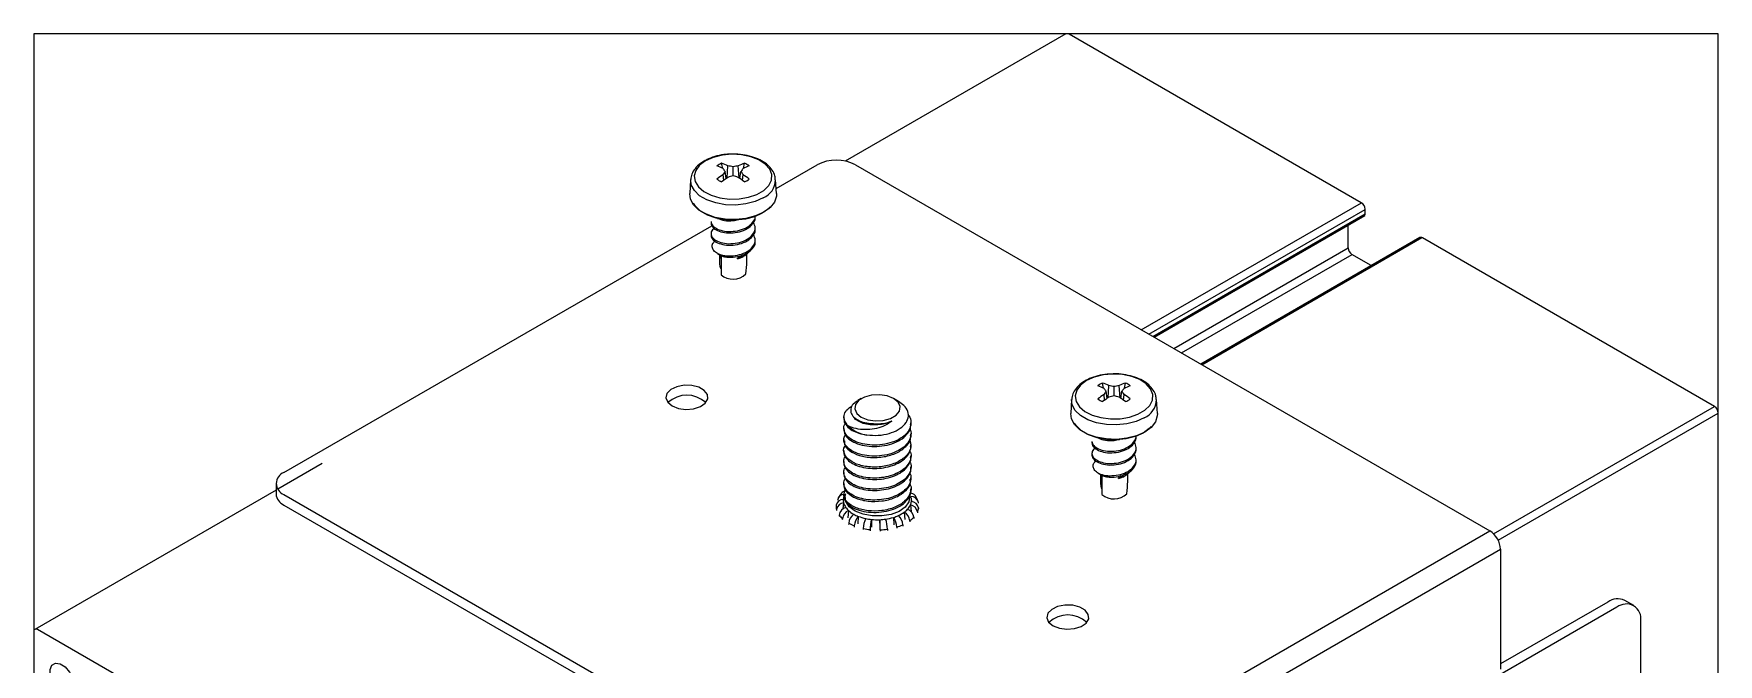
# Model space of a CAD drawing. Extents: x 0 to 6.25, y -6.86 to 0.
# Drawn here: x 0 to 6.25, y -2.34 to 0 of the extents above; entities that cross this region are included whole.
import ezdxf

# ---------------------------------------------------------------- set-up
doc = ezdxf.new("R2010")
doc.units = 0
doc.header["$LTSCALE"] = 0.5
doc.header["$MEASUREMENT"] = 0
for name, color, linetype in [('Hardware', 242, 'CONTINUOUS'), ('Housing', 150, 'CONTINUOUS'), ('Mounting', 4, 'CONTINUOUS')]:
    doc.layers.add(name, color=color, linetype=linetype)
doc.layers.add('Text-Unprinted', color=131, linetype='CONTINUOUS', plot=False)

msp = doc.modelspace()

# ---------------------------------------------------------------- linework, layer by layer
at = {"layer": 'Hardware', "transparency": 16777216}
for p, q in [((2.4932, -0.4708), (2.4889, -0.473)), ((2.5577, -0.5005), (2.5538, -0.4812)), ((2.5741, -0.5357), (2.5772, -0.4908)), ((2.5963, -0.5283), (2.5963, -0.4944)), ((2.6185, -0.5357), (2.6154, -0.4908)), ((2.6349, -0.5005), (2.6388, -0.4812)), ((2.4387, -0.5423), (2.4354, -0.5941)), ((2.5614, -0.5447), (2.5592, -0.5232)), ((2.5707, -0.5381), (2.567, -0.5114)), ((2.6219, -0.5381), (2.6256, -0.5114)), ((2.6312, -0.5447), (2.6334, -0.5232)), ((2.7572, -0.5941), (2.7538, -0.5423)), ((2.5143, -0.6981), (2.5143, -0.7037)), ((2.5143, -0.7435), (2.5143, -0.7491)), ((2.6783, -0.7264), (2.6783, -0.7208)), ((2.6783, -0.7718), (2.6783, -0.7661)), ((2.5384, -0.8165), (2.5504, -0.8234)), ((2.5456, -0.8207), (2.5456, -0.8465)), ((2.5491, -0.8711), (2.5515, -0.8729)), ((2.5515, -0.8268), (2.5515, -0.8953)), ((2.6243, -0.8325), (2.613, -0.8362)), ((2.613, -0.8362), (2.613, -0.8334)), ((2.6321, -0.8293), (2.6355, -0.8273)), ((2.6469, -0.8465), (2.6469, -0.8179)), ((3.9074, -1.2872), (3.9032, -1.2894)), ((3.9719, -1.3169), (3.968, -1.2976)), ((3.9883, -1.3521), (3.9914, -1.3072)), ((4.0105, -1.3447), (4.0105, -1.3109)), ((4.0327, -1.3521), (4.0296, -1.3072)), ((4.0491, -1.3169), (4.053, -1.2976)), ((3.853, -1.3587), (3.8496, -1.4105)), ((3.9756, -1.3611), (3.9734, -1.3397)), ((3.9849, -1.3545), (3.9812, -1.3278)), ((4.0361, -1.3545), (4.0398, -1.3278)), ((4.0454, -1.3611), (4.0476, -1.3397)), ((4.1714, -1.4105), (4.1681, -1.3587)), ((3.9285, -1.5145), (3.9285, -1.5201)), ((3.9285, -1.5599), (3.9285, -1.5655)), ((4.0925, -1.5428), (4.0925, -1.5372)), ((4.0925, -1.5882), (4.0925, -1.5825)), ((3.9526, -1.6329), (3.9646, -1.6398)), ((3.9599, -1.6371), (3.9599, -1.6629)), ((3.9633, -1.6875), (3.9657, -1.6893)), ((3.9657, -1.6432), (3.9657, -1.7117)), ((4.0385, -1.6489), (4.0272, -1.6526)), ((4.0272, -1.6526), (4.0272, -1.6498)), ((4.0463, -1.6457), (4.0497, -1.6437)), ((4.0612, -1.6629), (4.0612, -1.6344))]:
    msp.add_line(p, q, dxfattribs=at)
at = {"layer": 'Hardware', "transparency": 16777216, "flags": 128}
for points in [[(2.4942, -0.4722), (2.472, -0.4887), (2.4576, -0.5079), (2.4519, -0.5285), (2.4553, -0.5493), (2.4676, -0.569), (2.4879, -0.5863), (2.5151, -0.6001), (2.5474, -0.6096), (2.5827, -0.6141), (2.6189, -0.6135), (2.6537, -0.6076), (2.6848, -0.597), (2.7104, -0.5822), (2.7289, -0.5642), (2.739, -0.5442), (2.7401, -0.5233), (2.7322, -0.5029), (2.7158, -0.4842), (2.6918, -0.4686), (2.6619, -0.4568), (2.6278, -0.4497), (2.5918, -0.4478), (2.556, -0.451), (2.5228, -0.4593), (2.4942, -0.4722)], [(2.7078, -0.61), (2.6779, -0.6235), (2.6432, -0.6325), (2.6058, -0.6365), (2.5679, -0.6352), (2.5316, -0.6286), (2.4991, -0.6173), (2.4722, -0.6018), (2.4525, -0.583), (2.4412, -0.562), (2.4388, -0.542)], [(2.7572, -0.5941), (2.757, -0.6032), (2.75, -0.6252), (2.7341, -0.6457), (2.7101, -0.6633), (2.6796, -0.6771), (2.6442, -0.6863), (2.606, -0.6903), (2.5673, -0.689), (2.5302, -0.6823), (2.497, -0.6707), (2.4696, -0.6549), (2.4495, -0.6357), (2.4379, -0.6143), (2.4354, -0.5941)], [(2.7342, -0.6428), (2.7272, -0.6501), (2.7045, -0.6669), (2.6754, -0.68), (2.6418, -0.6888), (2.6055, -0.6926), (2.5687, -0.6913), (2.5335, -0.685), (2.5019, -0.674), (2.4759, -0.6589), (2.4568, -0.6407), (2.4496, -0.6296)], [(2.613, -0.8362), (2.6305, -0.8301), (2.6321, -0.8293)], [(3.9084, -1.2886), (3.8862, -1.3051), (3.8718, -1.3243), (3.8661, -1.3449), (3.8695, -1.3657), (3.8818, -1.3854), (3.9022, -1.4027), (3.9293, -1.4165), (3.9616, -1.426), (3.9969, -1.4305), (4.0331, -1.4299), (4.0679, -1.4241), (4.099, -1.4134), (4.1246, -1.3986), (4.1431, -1.3806), (4.1532, -1.3606), (4.1543, -1.3397), (4.1464, -1.3193), (4.13, -1.3007), (4.106, -1.285), (4.0761, -1.2732), (4.042, -1.2661), (4.006, -1.2642), (3.9702, -1.2674), (3.937, -1.2757), (3.9084, -1.2886)], [(4.122, -1.4264), (4.0921, -1.4399), (4.0574, -1.4489), (4.02, -1.4529), (3.9821, -1.4516), (3.9458, -1.445), (3.9133, -1.4337), (3.8864, -1.4182), (3.8667, -1.3994), (3.8554, -1.3784), (3.853, -1.3584)], [(4.1714, -1.4105), (4.1712, -1.4196), (4.1642, -1.4416), (4.1483, -1.4621), (4.1243, -1.4797), (4.0938, -1.4935), (4.0584, -1.5027), (4.0202, -1.5068), (3.9815, -1.5054), (3.9444, -1.4987), (3.9112, -1.4871), (3.8838, -1.4713), (3.8637, -1.4521), (3.8522, -1.4307), (3.8496, -1.4105)], [(4.1484, -1.4592), (4.1414, -1.4666), (4.1187, -1.4833), (4.0897, -1.4964), (4.056, -1.5052), (4.0197, -1.509), (3.9829, -1.5077), (3.9477, -1.5014), (3.9162, -1.4904), (3.8901, -1.4753), (3.871, -1.4571), (3.8639, -1.446)], [(4.0272, -1.6526), (4.0448, -1.6465), (4.0463, -1.6457)]]:
    msp.add_lwpolyline(points, dxfattribs=at)
at = {"layer": 'Hardware', "transparency": 16777216}
for centre, radius, start, end in [((2.5792, -0.5453), 0.069, 111.6359, 128.35873), ((2.4048, -0.8221), 0.3561, 64.31417, 68.31015), ((2.45, -0.7671), 0.3042, 65.28328, 70.04481), ((2.5043, -0.9237), 0.439, 77.90681, 80.44533), ((2.6883, -0.9237), 0.439, 99.55467, 102.09319), ((2.7426, -0.7671), 0.3042, 109.95519, 114.71672), ((2.7877, -0.8221), 0.3561, 111.68985, 115.68583), ((2.6134, -0.5453), 0.069, 51.64127, 68.3641), ((2.8062, -0.8771), 0.4315, 124.92558, 128.69702), ((2.5792, -0.4862), 0.069, 231.64127, 248.3641), ((2.8843, -0.9897), 0.5498, 123.95769, 126.94863), ((2.2399, -0.7537), 0.407, 36.53686, 38.34164), ((2.8753, -0.7222), 0.3735, 145.63068, 147.80959), ((2.7342, -1.0579), 0.5473, 104.59914, 106.67601), ((2.4584, -1.0579), 0.5473, 73.32399, 75.40086), ((2.3083, -0.9897), 0.5498, 53.05137, 56.04231), ((2.9527, -0.7537), 0.407, 141.65836, 143.46314), ((2.3173, -0.7222), 0.3735, 32.19041, 34.36932), ((2.3864, -0.8771), 0.4315, 51.30298, 55.07442), ((2.6134, -0.4862), 0.069, 291.6359, 308.35873), ((2.6785, -0.5405), 0.0754, 292.86212, 358.39537), ((2.594, -0.7112), 0.1191, 242.5703, 271.05249), ((2.6105, -0.7281), 0.1053, 271.36569, 277.51368), ((2.5958, -0.8436), 0.0681, 229.36824, 314.3594), ((3.9935, -1.3617), 0.069, 111.6359, 128.35873), ((3.8191, -1.6385), 0.3561, 64.31417, 68.31015), ((3.8642, -1.5835), 0.3042, 65.28328, 70.04481), ((3.9185, -1.7401), 0.439, 77.90681, 80.44533), ((4.1025, -1.7401), 0.439, 99.55467, 102.09319), ((4.1568, -1.5835), 0.3042, 109.95519, 114.71672), ((4.202, -1.6385), 0.3561, 111.68985, 115.68583), ((4.0276, -1.3617), 0.069, 51.64127, 68.3641), ((4.2205, -1.6935), 0.4315, 124.92558, 128.69702), ((3.9935, -1.3026), 0.069, 231.64127, 248.3641), ((4.2985, -1.8061), 0.5498, 123.95769, 126.94863), ((3.6541, -1.5701), 0.407, 36.53686, 38.34164), ((4.2895, -1.5386), 0.3735, 145.63068, 147.80959), ((4.1484, -1.8743), 0.5473, 104.59914, 106.67601), ((3.8726, -1.8743), 0.5473, 73.32399, 75.40086), ((3.7225, -1.8061), 0.5498, 53.05137, 56.04231), ((4.3669, -1.5701), 0.407, 141.65836, 143.46314), ((3.7315, -1.5386), 0.3735, 32.19041, 34.36932), ((3.8006, -1.6935), 0.4315, 51.30298, 55.07442), ((4.0276, -1.3026), 0.069, 291.6359, 308.35873), ((4.0927, -1.3569), 0.0754, 292.86212, 358.39537), ((4.0083, -1.5277), 0.1191, 242.5703, 271.05249), ((4.0247, -1.5445), 0.1053, 271.36569, 277.51368), ((4.0101, -1.66), 0.0681, 229.36824, 314.3594)]:
    msp.add_arc(centre, radius, start, end, dxfattribs=at)
for centre, major_axis, ratio, start_param, end_param in [((2.5963, -0.9049), (-0.0422, 0.08), 0.350631, 0.102597, 0.959454), ((2.5963, -0.9049), (0.0259, 0.1288), 0.337709, 4.877825, 5.249943), ((4.0105, -1.7213), (-0.0422, 0.08), 0.350631, 0.102597, 0.959454), ((4.0105, -1.7213), (0.0259, 0.1288), 0.337709, 4.877825, 5.249943)]:
    msp.add_ellipse(centre, major_axis=major_axis, ratio=ratio, start_param=start_param, end_param=end_param, dxfattribs=at)
for points, knots in [([(2.4889, -0.473), (2.4844, -0.4758), (2.4712, -0.484), (2.4549, -0.5), (2.4422, -0.5206), (2.44, -0.535), (2.439, -0.5419)], [0, 0, 0, 0, 0.164805, 0.476929, 0.750163, 1, 1, 1, 1]), ([(2.589, -0.4477), (2.5828, -0.4478), (2.5647, -0.448), (2.5358, -0.4537), (2.5101, -0.4619), (2.4971, -0.4688), (2.4932, -0.4708)], [0, 0, 0, 0, 0.177961, 0.5158, 0.855643, 1, 1, 1, 1]), ([(2.7529, -0.5427), (2.7527, -0.5378), (2.7521, -0.5253), (2.7423, -0.5065), (2.7258, -0.4875), (2.7027, -0.4713), (2.6739, -0.4585), (2.641, -0.4503), (2.6119, -0.4465), (2.5946, -0.4474), (2.589, -0.4477)], [0, 0, 0, 0, 0.085141, 0.216663, 0.35135, 0.492728, 0.638537, 0.785054, 0.931135, 1, 1, 1, 1]), ([(2.5383, -0.7258), (2.5467, -0.7288), (2.5637, -0.7347), (2.5964, -0.735), (2.6284, -0.7288), (2.6561, -0.7154), (2.673, -0.6967), (2.6803, -0.6824), (2.6782, -0.6755), (2.6782, -0.6754)], [0, 0, 0, 0, 0.16544, 0.335307, 0.498332, 0.666697, 0.835062, 0.998088, 1, 1, 1, 1]), ([(2.5383, -0.7315), (2.5467, -0.7344), (2.5637, -0.7404), (2.5964, -0.7407), (2.6284, -0.7345), (2.6561, -0.721), (2.673, -0.7023), (2.6803, -0.6881), (2.6782, -0.6811), (2.6782, -0.681)], [0, 0, 0, 0, 0.16544, 0.335307, 0.498332, 0.666697, 0.835062, 0.998088, 1, 1, 1, 1]), ([(2.5383, -0.6861), (2.5467, -0.689), (2.5637, -0.6949), (2.5927, -0.6958), (2.6098, -0.6918), (2.6162, -0.6902)], [0, 0, 0, 0, 0.376756, 0.763592, 1, 1, 1, 1]), ([(2.527, -0.7235), (2.5247, -0.725), (2.5161, -0.7305), (2.5127, -0.7437), (2.518, -0.7592), (2.5316, -0.7672), (2.5383, -0.7712)], [0, 0, 0, 0, 0.111298, 0.40203, 0.704962, 1, 1, 1, 1]), ([(2.5144, -0.6981), (2.5155, -0.7034), (2.5177, -0.714), (2.5315, -0.7219), (2.5383, -0.7258)], [0, 0, 0, 0, 0.50377, 1, 1, 1, 1]), ([(2.5144, -0.7037), (2.5155, -0.709), (2.5177, -0.7196), (2.5315, -0.7275), (2.5383, -0.7315)], [0, 0, 0, 0, 0.50377, 1, 1, 1, 1]), ([(2.5144, -0.7491), (2.5155, -0.7544), (2.5177, -0.765), (2.5315, -0.7729), (2.5383, -0.7768)], [0, 0, 0, 0, 0.50377, 1, 1, 1, 1]), ([(2.5383, -0.7712), (2.5467, -0.7741), (2.5637, -0.7801), (2.5963, -0.7804), (2.6285, -0.7742), (2.6559, -0.7607), (2.6738, -0.742), (2.6809, -0.7212), (2.6752, -0.7076), (2.6724, -0.701)], [0, 0, 0, 0, 0.143024, 0.289875, 0.430811, 0.576363, 0.721916, 0.862852, 1, 1, 1, 1]), ([(2.5383, -0.7768), (2.5467, -0.7798), (2.5637, -0.7858), (2.5964, -0.786), (2.6284, -0.7798), (2.6561, -0.7664), (2.673, -0.7477), (2.6803, -0.7334), (2.6782, -0.7265), (2.6782, -0.7264)], [0, 0, 0, 0, 0.16544, 0.335307, 0.498332, 0.666697, 0.835062, 0.998088, 1, 1, 1, 1]), ([(2.5392, -0.817), (2.5475, -0.8198), (2.5644, -0.8255), (2.5966, -0.8257), (2.6285, -0.8196), (2.6559, -0.8061), (2.6738, -0.7874), (2.6809, -0.7665), (2.6752, -0.753), (2.6724, -0.7464)], [0, 0, 0, 0, 0.141267, 0.28602, 0.427722, 0.574064, 0.720407, 0.862108, 1, 1, 1, 1]), ([(2.5392, -0.817), (2.5338, -0.8133), (2.5231, -0.8059), (2.5175, -0.7922), (2.5191, -0.7796), (2.5264, -0.7731), (2.5293, -0.7705)], [0, 0, 0, 0, 0.2742421, 0.5482544, 0.8213295, 1, 1, 1, 1]), ([(2.5962, -0.8303), (2.5964, -0.8303), (2.607, -0.8294), (2.6285, -0.8252), (2.6561, -0.8117), (2.673, -0.7931), (2.6803, -0.7788), (2.6782, -0.7719), (2.6782, -0.7718)], [0, 0, 0, 0, 0.0033917, 0.2478243, 0.5002622, 0.7527002, 0.9971327, 1, 1, 1, 1]), ([(2.6524, -0.8118), (2.6521, -0.8124), (2.6499, -0.8173), (2.6405, -0.8251), (2.6296, -0.8301), (2.6243, -0.8325)], [0, 0, 0, 0, 0.074341, 0.54717, 1, 1, 1, 1]), ([(2.5506, -0.823), (2.5535, -0.8245), (2.5602, -0.8282), (2.5766, -0.8308), (2.5902, -0.8305), (2.5962, -0.8303)], [0, 0, 0, 0, 0.2888276, 0.6803376, 1, 1, 1, 1]), ([(2.613, -0.8334), (2.6182, -0.8313), (2.6261, -0.8282), (2.6313, -0.823), (2.633, -0.8213)], [0, 0, 0, 0, 0.666313, 1, 1, 1, 1]), ([(3.9032, -1.2894), (3.8986, -1.2922), (3.8854, -1.3004), (3.8691, -1.3164), (3.8564, -1.337), (3.8542, -1.3514), (3.8532, -1.3583)], [0, 0, 0, 0, 0.164805, 0.476929, 0.750163, 1, 1, 1, 1]), ([(4.0032, -1.2641), (3.997, -1.2642), (3.9789, -1.2644), (3.95, -1.2701), (3.9243, -1.2783), (3.9113, -1.2852), (3.9074, -1.2872)], [0, 0, 0, 0, 0.177961, 0.5158, 0.855643, 1, 1, 1, 1]), ([(4.1671, -1.3591), (4.1669, -1.3542), (4.1663, -1.3417), (4.1566, -1.3229), (4.14, -1.3039), (4.1169, -1.2877), (4.0881, -1.2749), (4.0552, -1.2667), (4.0261, -1.2629), (4.0088, -1.2638), (4.0032, -1.2641)], [0, 0, 0, 0, 0.085141, 0.216663, 0.35135, 0.492728, 0.638537, 0.785054, 0.931135, 1, 1, 1, 1]), ([(3.9525, -1.5422), (3.9609, -1.5452), (3.9779, -1.5512), (4.0106, -1.5514), (4.0426, -1.5453), (4.0703, -1.5318), (4.0872, -1.5131), (4.0945, -1.4988), (4.0925, -1.4919), (4.0924, -1.4918)], [0, 0, 0, 0, 0.16544, 0.335307, 0.498332, 0.666697, 0.835062, 0.998088, 1, 1, 1, 1]), ([(3.9525, -1.5479), (3.9609, -1.5508), (3.9779, -1.5568), (4.0106, -1.5571), (4.0426, -1.5509), (4.0703, -1.5374), (4.0872, -1.5187), (4.0945, -1.5045), (4.0925, -1.4975), (4.0924, -1.4975)], [0, 0, 0, 0, 0.16544, 0.335307, 0.498332, 0.666697, 0.835062, 0.998088, 1, 1, 1, 1]), ([(3.9413, -1.5399), (3.9389, -1.5414), (3.9303, -1.5469), (3.9269, -1.5601), (3.9322, -1.5756), (3.9458, -1.5836), (3.9525, -1.5876)], [0, 0, 0, 0, 0.111298, 0.40203, 0.704962, 1, 1, 1, 1]), ([(3.9286, -1.5145), (3.9297, -1.5198), (3.9319, -1.5304), (3.9457, -1.5383), (3.9525, -1.5422)], [0, 0, 0, 0, 0.50377, 1, 1, 1, 1]), ([(3.9286, -1.5201), (3.9297, -1.5254), (3.9319, -1.536), (3.9457, -1.5439), (3.9525, -1.5479)], [0, 0, 0, 0, 0.50377, 1, 1, 1, 1]), ([(3.9525, -1.5025), (3.9609, -1.5054), (3.9779, -1.5113), (4.0069, -1.5122), (4.024, -1.5082), (4.0304, -1.5067)], [0, 0, 0, 0, 0.376756, 0.763592, 1, 1, 1, 1]), ([(3.9525, -1.5876), (3.9609, -1.5905), (3.9779, -1.5965), (4.0106, -1.5968), (4.0427, -1.5906), (4.0701, -1.5771), (4.088, -1.5585), (4.0951, -1.5376), (4.0894, -1.5241), (4.0866, -1.5174)], [0, 0, 0, 0, 0.143024, 0.289875, 0.430811, 0.576363, 0.721916, 0.862852, 1, 1, 1, 1]), ([(3.9525, -1.5932), (3.9609, -1.5962), (3.9779, -1.6022), (4.0106, -1.6024), (4.0426, -1.5963), (4.0703, -1.5828), (4.0872, -1.5641), (4.0945, -1.5498), (4.0925, -1.5429), (4.0924, -1.5428)], [0, 0, 0, 0, 0.16544, 0.335307, 0.498332, 0.666697, 0.835062, 0.998088, 1, 1, 1, 1]), ([(3.9534, -1.6334), (3.9617, -1.6362), (3.9786, -1.6419), (4.0108, -1.6421), (4.0427, -1.636), (4.0701, -1.6225), (4.088, -1.6038), (4.0951, -1.5829), (4.0894, -1.5694), (4.0866, -1.5628)], [0, 0, 0, 0, 0.141267, 0.28602, 0.427722, 0.574064, 0.720407, 0.862108, 1, 1, 1, 1]), ([(3.9286, -1.5655), (3.9297, -1.5708), (3.9319, -1.5814), (3.9457, -1.5893), (3.9525, -1.5932)], [0, 0, 0, 0, 0.50377, 1, 1, 1, 1]), ([(3.9534, -1.6334), (3.948, -1.6297), (3.9373, -1.6223), (3.9318, -1.6086), (3.9334, -1.596), (3.9406, -1.5895), (3.9435, -1.5869)], [0, 0, 0, 0, 0.2742421, 0.5482544, 0.8213295, 1, 1, 1, 1]), ([(4.0104, -1.6467), (4.0106, -1.6467), (4.0212, -1.6458), (4.0427, -1.6416), (4.0703, -1.6281), (4.0872, -1.6095), (4.0945, -1.5952), (4.0925, -1.5883), (4.0924, -1.5882)], [0, 0, 0, 0, 0.0033917, 0.2478243, 0.5002622, 0.7527002, 0.9971327, 1, 1, 1, 1]), ([(3.9648, -1.6394), (3.9677, -1.6409), (3.9744, -1.6446), (3.9908, -1.6472), (4.0044, -1.6469), (4.0104, -1.6467)], [0, 0, 0, 0, 0.2888276, 0.6803376, 1, 1, 1, 1]), ([(4.0272, -1.6498), (4.0325, -1.6477), (4.0403, -1.6446), (4.0455, -1.6395), (4.0473, -1.6377)], [0, 0, 0, 0, 0.666313, 1, 1, 1, 1]), ([(4.0666, -1.6282), (4.0663, -1.6288), (4.0641, -1.6337), (4.0547, -1.6415), (4.0438, -1.6465), (4.0385, -1.6489)], [0, 0, 0, 0, 0.074341, 0.54717, 1, 1, 1, 1])]:
    msp.add_open_spline(points, degree=3, knots=knots, dxfattribs=at)
at = {"layer": 'Housing', "transparency": 16777216}
for p, q in [((3.8314, 0), (3.0127, -0.4733)), ((4.1116, -1.0997), (4.929, -0.628)), ((4.1399, -1.116), (4.9426, -0.6528)), ((4.1541, -1.1242), (4.9427, -0.6691)), ((4.1589, -1.127), (4.9409, -0.6754)), ((4.2322, -1.1693), (4.8795, -0.7958)), ((5.1452, -0.7576), (4.3323, -1.2271)), ((4.3364, -1.2295), (5.1531, -0.7575)), ((4.2605, -1.1857), (4.8939, -0.8201)), ((5.4197, -1.8578), (6.2395, -1.3846)), ((5.4365, -1.8811), (6.2537, -1.4094)), ((1.0709, -1.5958), (0.9058, -1.6913)), ((0.8995, -1.6949), (0.0043, -2.2125))]:
    msp.add_line(p, q, dxfattribs=at)
at = {"layer": 'Housing', "linetype": 'Continuous', "lineweight": 25, "transparency": 16777216}
for p, q in [((4.9285, -0.6277), (3.8443, -0.0018)), ((4.9426, -0.6686), (4.9426, -0.6522)), ((4.8794, -0.7954), (4.8794, -0.7118)), ((6.2395, -1.3846), (5.1552, -0.7586)), ((4.9655, -0.8614), (4.8936, -0.8199)), ((6.2537, -4.6426), (6.2537, -1.4091)), ((0, -2.2215), (0, -5.455)), ((1.0984, -2.8392), (0.0141, -2.2133))]:
    msp.add_line(p, q, dxfattribs=at)
at = {"layer": 'Housing', "linetype": 'Continuous', "lineweight": 25, "transparency": 16777216, "flags": 128}
msp.add_lwpolyline([(0.1022, -2.4461), (0.0842, -2.4298), (0.0699, -2.4077), (0.0616, -2.3836), (0.0607, -2.3616), (0.0674, -2.3454), (0.0806, -2.3377), (0.0981, -2.34), (0.1167, -2.3517), (0.1334, -2.371), (0.1454, -2.3945), (0.1505, -2.4182)], dxfattribs=at)
at = {"layer": 'Housing', "linetype": 'Continuous', "lineweight": 25, "transparency": 16777216}
for centre, radius, start, end in [((3.8384, -0.01), 0.0101, 54.38243, 114.30712), ((4.9119, -0.6536), 0.0307, 2.60548, 57.39452), ((4.9328, -0.6696), 0.00986, 305.01331, 6.29877), ((4.9101, -0.794), 0.0307, 182.60548, 237.39452), ((5.1494, -0.7668), 0.0101, 54.38243, 114.30712), ((6.223, -1.4105), 0.0307, 2.60484, 57.39501), ((0.0086, -2.2201), 0.00873, 50.7967, 189.21397)]:
    msp.add_arc(centre, radius, start, end, dxfattribs=at)
at = {"layer": 'Mounting', "transparency": 16777216}
for p, q in [((2.756, -0.5751), (2.9087, -0.4869)), ((3.0501, -0.4869), (5.4059, -1.8469)), ((0.9288, -1.6299), (2.517, -0.7131)), ((3.0722, -1.3551), (3.0596, -1.3624)), ((3.2102, -1.3657), (3.1917, -1.3551)), ((3.0075, -1.4222), (3.0075, -1.4304)), ((3.0075, -1.4661), (3.0075, -1.4712)), ((3.2565, -1.4508), (3.2565, -1.4457)), ((3.2565, -1.4916), (3.2565, -1.4865)), ((3.0075, -1.5069), (3.0075, -1.512)), ((3.0075, -1.5478), (3.0075, -1.5529)), ((3.2565, -1.5324), (3.2565, -1.5273)), ((3.0075, -1.5886), (3.0075, -1.5937)), ((3.2565, -1.5733), (3.2565, -1.5682)), ((3.2565, -1.6141), (3.2565, -1.609)), ((0.8995, -1.6707), (0.8995, -1.7098)), ((3.0075, -1.6294), (3.0075, -1.6345)), ((3.0075, -1.6702), (3.0075, -1.6754)), ((3.2565, -1.6549), (3.2565, -1.6498)), ((0.9288, -1.7115), (3.2845, -3.0715)), ((0.9288, -1.7506), (3.2845, -3.1105)), ((2.9848, -1.7304), (2.9844, -1.7344)), ((2.9984, -1.7061), (2.9867, -1.7237)), ((3.0065, -1.7422), (3.0041, -1.765)), ((3.0055, -1.7275), (3.0053, -1.7295)), ((3.0075, -1.7111), (3.0075, -1.7162)), ((3.2549, -1.7497), (3.2576, -1.7763)), ((3.2565, -1.6957), (3.2565, -1.6907)), ((3.2595, -1.7373), (3.2584, -1.7275)), ((3.282, -1.7356), (3.2731, -1.7163)), ((3.2828, -1.7394), (3.2832, -1.7434)), ((2.9789, -1.7516), (2.9785, -1.7557)), ((2.9803, -1.767), (2.9799, -1.7711)), ((2.99, -1.7878), (2.9896, -1.792)), ((3.0021, -1.8016), (3.0017, -1.8058)), ((3.0246, -1.7708), (3.0221, -1.7984)), ((3.0611, -1.7927), (3.0595, -1.8208)), ((3.11, -1.8041), (3.1095, -1.8324)), ((3.1408, -1.805), (3.141, -1.8334)), ((3.1915, -1.7966), (3.1928, -1.8248)), ((3.2318, -1.7771), (3.2341, -1.8048)), ((3.2527, -1.8092), (3.253, -1.8134)), ((3.2672, -1.7962), (3.2676, -1.8004)), ((3.2806, -1.7761), (3.281, -1.7802)), ((3.2848, -1.7609), (3.2852, -1.765)), ((3.0256, -1.8183), (3.0253, -1.8226)), ((3.0463, -1.828), (3.0461, -1.8323)), ((3.0796, -1.8378), (3.0795, -1.8421)), ((3.1054, -1.8418), (3.1053, -1.8461)), ((3.1427, -1.8429), (3.1427, -1.8472)), ((3.169, -1.8405), (3.1691, -1.8448)), ((3.2039, -1.8328), (3.2041, -1.8371)), ((3.2263, -1.8244), (3.2265, -1.8287)), ((3.2845, -3.0715), (5.4059, -1.8469)), ((3.324, -3.1398), (5.4453, -1.9152)), ((5.4453, -1.9152), (5.4453, -2.3605)), ((5.8438, -2.1109), (5.4453, -2.341)), ((5.9401, -2.1243), (5.9063, -2.1047)), ((5.8776, -2.1304), (5.389, -2.4125)), ((5.966, -3.59), (5.966, -2.1815))]:
    msp.add_line(p, q, dxfattribs=at)
at = {"layer": 'Mounting', "transparency": 16777216, "flags": 128}
for points in [[(2.3697, -1.3824), (2.3934, -1.3918), (2.4213, -1.3956), (2.4497, -1.3933), (2.4747, -1.3852), (2.493, -1.3725), (2.5021, -1.3568), (2.5008, -1.3403), (2.4892, -1.3251), (2.469, -1.3134), (2.4427, -1.3068), (2.4141, -1.306), (2.3869, -1.3113), (2.3649, -1.3218), (2.3509, -1.3363), (2.347, -1.3527), (2.3535, -1.3688), (2.3697, -1.3824)], [(3.1917, -1.3551), (3.1677, -1.3453), (3.1393, -1.341), (3.1101, -1.3424), (3.0835, -1.3496), (3.0628, -1.3616), (3.0504, -1.3769), (3.0478, -1.3938), (3.0554, -1.4102), (3.0722, -1.424), (3.0963, -1.4338), (3.1246, -1.4381), (3.1539, -1.4367), (3.1805, -1.4295), (3.2012, -1.4175), (3.2136, -1.4022), (3.2162, -1.3853), (3.2086, -1.3689), (3.1917, -1.3551)], [(3.2515, -1.7198), (3.2483, -1.7391), (3.2349, -1.7582), (3.2123, -1.7741), (3.1826, -1.7855), (3.1485, -1.7913), (3.1128, -1.7911), (3.0789, -1.7848), (3.0497, -1.773), (3.0278, -1.7568), (3.0151, -1.7376), (3.0128, -1.717), (3.0151, -1.7083)], [(3.7839, -2.1988), (3.8076, -2.2082), (3.8355, -2.212), (3.8639, -2.2097), (3.8889, -2.2016), (3.9072, -2.1889), (3.9163, -2.1732), (3.915, -2.1567), (3.9034, -2.1415), (3.8832, -2.1298), (3.8569, -2.1232), (3.8283, -2.1224), (3.8011, -2.1277), (3.7791, -2.1382), (3.7651, -2.1527), (3.7612, -2.1691), (3.7677, -2.1852), (3.7839, -2.1988)]]:
    msp.add_lwpolyline(points, dxfattribs=at)
at = {"layer": 'Mounting', "transparency": 16777216}
for centre, radius, start, end in [((2.9794, -0.6234), 0.1537, 62.60967, 117.39033), ((2.4249, -1.446), 0.1034, 47.19087, 132.80913), ((3.1111, -1.3636), 0.1282, 225.31736, 262.01379), ((0.9443, -1.6707), 0.0437, 110.78342, 249.21658), ((0.9496, -1.7048), 0.0503, 185.6948, 245.62534), ((3.0058, -1.7569), 0.0274, 90.89198, 169.01671), ((3.0107, -1.7728), 0.0309, 97.72736, 169.15031), ((3.0065, -1.7339), 0.022, 87.47331, 170.85532), ((3.0125, -1.7185), 0.0188, 92.78047, 138.57459), ((3.0481, -1.732), 0.0428, 176.58917, 193.78533), ((3.0495, -1.7323), 0.0442, 161.08917, 176.39558), ((3.0562, -1.7296), 0.0512, 194.22584, 215.57108), ((3.2004, -1.7255), 0.0597, 316.73902, 336.01761), ((3.2545, -1.7296), 0.0228, 35.51259, 98.8097), ((3.2132, -1.7315), 0.0455, 336.41332, 352.90241), ((3.248, -1.7821), 0.0331, 10.4338, 78.00864), ((3.2157, -1.732), 0.0429, 353.17113, 17.20337), ((3.2586, -1.7438), 0.0246, 10.45502, 94.43778), ((3.2558, -1.7665), 0.0295, 10.9956, 85.04005), ((3.0305, -1.7547), 0.0517, 176.58917, 193.78533), ((3.0257, -1.7939), 0.0362, 107.95055, 170.42213), ((3.0599, -1.7383), 0.0857, 215.29954, 227.56497), ((3.0424, -1.8073), 0.0407, 115.97448, 171.84105), ((3.0724, -1.7185), 0.0709, 215.29954, 227.56497), ((3.0926, -1.6959), 0.1012, 227.74294, 241.28761), ((3.0749, -1.8234), 0.0495, 128.59318, 174.15203), ((3.111, -1.6636), 0.1384, 241.02017, 248.86969), ((3.1065, -1.8324), 0.0604, 138.77585, 175.79908), ((3.1242, -1.6291), 0.1753, 248.91808, 258.30019), ((3.1748, -1.8414), 0.0953, 154.72602, 177.81426), ((3.1306, -1.6005), 0.2046, 258.18361, 264.23032), ((3.2894, -1.8451), 0.1841, 167.13042, 178.9828), ((3.132, -1.587), 0.2182, 264.21362, 272.32054), ((3.1323, -1.5914), 0.2138, 272.28802, 278.16042), ((2.6872, -1.8461), 0.4555, 0.39746, 5.17529), ((3.1358, -1.6136), 0.1913, 278.06961, 286.92005), ((3.0361, -1.8439), 0.133, 1.45992, 17.91031), ((3.1455, -1.646), 0.1575, 286.95025, 294.15129), ((3.1332, -1.8368), 0.0708, 3.2843, 34.6215), ((3.1616, -1.6807), 0.1192, 293.92793, 306.0667), ((3.1712, -1.8291), 0.0553, 4.84678, 45.42057), ((3.1817, -1.7085), 0.0849, 306.19797, 317.07271), ((3.2091, -1.8147), 0.0439, 7.1919, 58.83559), ((3.2289, -1.8021), 0.0388, 8.76273, 67.32205), ((3.192, -1.7263), 0.1026, 306.19797, 317.07271), ((3.2301, -1.7541), 0.055, 336.41332, 352.90241), ((3.1067, -1.672), 0.1673, 241.02017, 248.86969), ((3.1303, -1.5957), 0.2473, 258.18361, 264.23032), ((3.1323, -1.5847), 0.2584, 272.28802, 278.16042), ((3.1484, -1.6507), 0.1904, 286.95025, 294.15129), ((5.3597, -1.9191), 0.0858, 2.60548, 57.39452), ((5.8804, -2.162), 0.0629, 65.69288, 125.61758), ((5.9121, -2.1727), 0.0546, 350.78596, 129.20329), ((3.8391, -2.2624), 0.1034, 47.19087, 132.80913)]:
    msp.add_arc(centre, radius, start, end, dxfattribs=at)
for points, knots in [([(3.0601, -1.3632), (3.0552, -1.3659), (3.0424, -1.3731), (3.0328, -1.3888), (3.0319, -1.4073), (3.0431, -1.4245), (3.064, -1.4381), (3.09, -1.4464), (3.1088, -1.4476), (3.117, -1.4481)], [0, 0, 0, 0, 0.0993534, 0.2612526, 0.4206131, 0.5781573, 0.7312723, 0.8844395, 1, 1, 1, 1]), ([(3.0933, -1.4905), (3.1072, -1.4915), (3.1349, -1.4935), (3.1763, -1.4859), (3.2112, -1.4713), (3.2361, -1.451), (3.2483, -1.4272), (3.2467, -1.4029), (3.2337, -1.3813), (3.2171, -1.3709), (3.2098, -1.3663)], [0, 0, 0, 0, 0.133775, 0.267375, 0.396913, 0.52653, 0.652814, 0.778145, 0.901487, 1, 1, 1, 1]), ([(3.2453, -1.4146), (3.2466, -1.4161), (3.2543, -1.4246), (3.2578, -1.4427), (3.2541, -1.4667), (3.2381, -1.4892), (3.2124, -1.5077), (3.1791, -1.5212), (3.1414, -1.5283), (3.1028, -1.5284), (3.067, -1.5221), (3.0373, -1.5097), (3.0162, -1.4929), (3.0068, -1.4736), (3.0062, -1.4576), (3.0123, -1.4498), (3.0136, -1.448)], [0, 0, 0, 0, 0.016655, 0.096794, 0.176254, 0.257188, 0.336343, 0.416876, 0.497273, 0.576521, 0.65747, 0.73679, 0.817095, 0.897702, 0.976814, 1, 1, 1, 1]), ([(3.0209, -1.4547), (3.0141, -1.4443), (3.0031, -1.4275), (3.0133, -1.4034), (3.025, -1.3896), (3.0364, -1.3843), (3.0383, -1.3834)], [0, 0, 0, 0, 0.421466, 0.682406, 0.945578, 1, 1, 1, 1]), ([(3.0088, -1.4304), (3.0084, -1.4328), (3.0071, -1.4418), (3.0168, -1.4573), (3.0362, -1.4732), (3.0627, -1.485), (3.083, -1.4887), (3.0933, -1.4905)], [0, 0, 0, 0, 0.085968, 0.33233, 0.577768, 0.786507, 1, 1, 1, 1]), ([(3.1856, -1.4389), (3.1753, -1.4431), (3.1568, -1.4506), (3.1258, -1.4539), (3.098, -1.4524), (3.0731, -1.4462), (3.0545, -1.4358), (3.0444, -1.427), (3.0432, -1.4218), (3.0431, -1.4214)], [0, 0, 0, 0, 0.195953, 0.352417, 0.510951, 0.669976, 0.826104, 0.9858, 1, 1, 1, 1]), ([(3.2521, -1.4682), (3.2529, -1.4696), (3.2582, -1.4786), (3.2568, -1.4967), (3.2469, -1.52), (3.2252, -1.5407), (3.195, -1.5566), (3.159, -1.5667), (3.1204, -1.57), (3.0828, -1.5666), (3.0499, -1.5569), (3.0246, -1.5418), (3.0097, -1.5235), (3.0053, -1.505), (3.0109, -1.4941), (3.0132, -1.4896)], [0, 0, 0, 0, 0.0165933, 0.0996736, 0.1844544, 0.2686908, 0.3521438, 0.4371826, 0.5203652, 0.604951, 0.6894526, 0.7726927, 0.8577413, 0.9411072, 1, 1, 1, 1]), ([(3.0083, -1.4712), (3.0087, -1.4766), (3.0096, -1.4889), (3.0248, -1.5061), (3.0499, -1.5212), (3.0828, -1.5309), (3.1204, -1.5342), (3.159, -1.531), (3.195, -1.5209), (3.2254, -1.5049), (3.2463, -1.4843), (3.2566, -1.4654), (3.2554, -1.4541), (3.2551, -1.4508)], [0, 0, 0, 0, 0.07922, 0.178054, 0.274788, 0.372987, 0.471284, 0.56795, 0.666774, 0.763755, 0.861646, 0.960169, 1, 1, 1, 1]), ([(3.01, -1.5121), (3.0095, -1.5161), (3.0076, -1.5291), (3.0267, -1.5495), (3.0632, -1.568), (3.1121, -1.5758), (3.164, -1.5718), (3.211, -1.5557), (3.2434, -1.5303), (3.2583, -1.5068), (3.2553, -1.494), (3.2548, -1.4917)], [0, 0, 0, 0, 0.058558, 0.190162, 0.319359, 0.450931, 0.580192, 0.711656, 0.841051, 0.972334, 1, 1, 1, 1]), ([(3.1856, -1.4389), (3.1774, -1.4448), (3.1611, -1.4567), (3.1289, -1.4669), (3.0943, -1.4716), (3.0598, -1.4697), (3.0353, -1.4624), (3.0243, -1.4565), (3.0209, -1.4547)], [0, 0, 0, 0, 0.172316, 0.344636, 0.518669, 0.716526, 0.914165, 1, 1, 1, 1]), ([(3.117, -1.4481), (3.1211, -1.4484), (3.1355, -1.4494), (3.1601, -1.4475), (3.1773, -1.4417), (3.1856, -1.4389)], [0, 0, 0, 0, 0.174008, 0.603145, 1, 1, 1, 1]), ([(3.251, -1.507), (3.2538, -1.516), (3.26, -1.5357), (3.2441, -1.566), (3.2108, -1.5914), (3.1641, -1.6075), (3.112, -1.6115), (3.0635, -1.6037), (3.0257, -1.5852), (3.0073, -1.5606), (3.0042, -1.5399), (3.0127, -1.5308), (3.0139, -1.5295)], [0, 0, 0, 0, 0.095254, 0.206878, 0.316897, 0.428675, 0.53858, 0.650449, 0.760299, 0.872197, 0.98205, 1, 1, 1, 1]), ([(3.2525, -1.5502), (3.2531, -1.5514), (3.2575, -1.5592), (3.2571, -1.5749), (3.2502, -1.596), (3.2337, -1.6153), (3.2099, -1.6312), (3.1803, -1.643), (3.1472, -1.6499), (3.1128, -1.6512), (3.08, -1.6475), (3.0509, -1.6387), (3.0279, -1.6257), (3.0124, -1.6098), (3.0066, -1.5922), (3.007, -1.5786), (3.0121, -1.5721), (3.013, -1.5709)], [0, 0, 0, 0, 0.012886, 0.086703, 0.161766, 0.237191, 0.310925, 0.386186, 0.461458, 0.53519, 0.610606, 0.685683, 0.759492, 0.835021, 0.909861, 0.983827, 1, 1, 1, 1]), ([(3.0082, -1.5529), (3.008, -1.554), (3.0066, -1.5611), (3.0131, -1.5741), (3.0278, -1.59), (3.051, -1.603), (3.08, -1.6117), (3.1129, -1.6155), (3.1472, -1.6142), (3.1804, -1.6073), (3.2099, -1.5955), (3.2339, -1.5795), (3.2496, -1.5603), (3.257, -1.5439), (3.2558, -1.5346), (3.2555, -1.5325)], [0, 0, 0, 0, 0.01661, 0.103603, 0.191399, 0.277196, 0.364465, 0.45213, 0.537837, 0.625334, 0.712818, 0.798527, 0.886201, 0.973456, 1, 1, 1, 1]), ([(3.2523, -1.5905), (3.253, -1.5917), (3.2575, -1.5996), (3.2571, -1.6155), (3.2504, -1.6365), (3.234, -1.6558), (3.2103, -1.6718), (3.1808, -1.6837), (3.1477, -1.6906), (3.1133, -1.6921), (3.0804, -1.6884), (3.0513, -1.6797), (3.0282, -1.6667), (3.0126, -1.6509), (3.0067, -1.6333), (3.0068, -1.6201), (3.0115, -1.6138), (3.0121, -1.613)], [0, 0, 0, 0, 0.013711, 0.087838, 0.163175, 0.238916, 0.312951, 0.388491, 0.464084, 0.538107, 0.613808, 0.68921, 0.763301, 0.839121, 0.914289, 0.988529, 1, 1, 1, 1]), ([(3.0082, -1.5937), (3.008, -1.5949), (3.0066, -1.6021), (3.0132, -1.6152), (3.0281, -1.631), (3.0514, -1.644), (3.0804, -1.6526), (3.1133, -1.6564), (3.1477, -1.6549), (3.1808, -1.648), (3.2103, -1.6361), (3.2342, -1.6201), (3.2498, -1.6008), (3.257, -1.5845), (3.2558, -1.5754), (3.2555, -1.5733)], [0, 0, 0, 0, 0.0178506, 0.1048797, 0.1926628, 0.2784444, 0.3657433, 0.4533897, 0.5390921, 0.6266123, 0.7140722, 0.7997883, 0.8874804, 0.9747045, 1, 1, 1, 1]), ([(3.0083, -1.6346), (3.008, -1.6359), (3.0067, -1.6431), (3.0134, -1.6563), (3.0283, -1.672), (3.0517, -1.6849), (3.0809, -1.6936), (3.1138, -1.6972), (3.1482, -1.6957), (3.1813, -1.6887), (3.2107, -1.6767), (3.2345, -1.6607), (3.25, -1.6413), (3.2571, -1.6252), (3.2558, -1.6161), (3.2556, -1.6141)], [0, 0, 0, 0, 0.019093, 0.106156, 0.193926, 0.279694, 0.367021, 0.454648, 0.540348, 0.627891, 0.715326, 0.80105, 0.888759, 0.975952, 1, 1, 1, 1]), ([(3.0088, -1.6755), (3.0084, -1.6768), (3.0052, -1.687), (3.0193, -1.706), (3.0505, -1.7268), (3.097, -1.738), (3.1489, -1.7376), (3.1982, -1.7249), (3.2356, -1.7019), (3.2558, -1.6765), (3.2544, -1.6603), (3.2539, -1.6549)], [0, 0, 0, 0, 0.020224, 0.151327, 0.280848, 0.412184, 0.541524, 0.67302, 0.802247, 0.933828, 1, 1, 1, 1]), ([(3.2511, -1.6291), (3.2522, -1.631), (3.2572, -1.6395), (3.2572, -1.656), (3.2505, -1.677), (3.2343, -1.6964), (3.2107, -1.7124), (3.1813, -1.7244), (3.1482, -1.7314), (3.1138, -1.7329), (3.0809, -1.7293), (3.0517, -1.7207), (3.0285, -1.7078), (3.0128, -1.6919), (3.0066, -1.6744), (3.007, -1.6606), (3.012, -1.6539), (3.0131, -1.6525)], [0, 0, 0, 0, 0.020455, 0.093568, 0.167832, 0.242536, 0.315549, 0.390019, 0.464581, 0.537573, 0.612207, 0.686586, 0.759636, 0.834392, 0.908545, 0.981733, 1, 1, 1, 1]), ([(3.2525, -1.673), (3.253, -1.6737), (3.2604, -1.6842), (3.2559, -1.7076), (3.2366, -1.7375), (3.1979, -1.7606), (3.149, -1.7733), (3.0969, -1.7737), (3.0508, -1.7625), (3.0184, -1.7417), (3.0036, -1.7161), (3.0107, -1.6994), (3.0141, -1.6915)], [0, 0, 0, 0, 0.008646, 0.119015, 0.231433, 0.341839, 0.454184, 0.564687, 0.676896, 0.787553, 0.899562, 1, 1, 1, 1]), ([(3.0075, -1.7162), (3.0075, -1.7162), (3.0056, -1.7228), (3.0124, -1.7364), (3.0285, -1.7542), (3.0557, -1.7684), (3.0896, -1.777), (3.1277, -1.7791), (3.1661, -1.7745), (3.2012, -1.7632), (3.2302, -1.7463), (3.249, -1.7251), (3.2575, -1.7073), (3.2558, -1.6975), (3.2555, -1.6958)], [0, 0, 0, 0, 0.000317, 0.097763, 0.196492, 0.293034, 0.391623, 0.489427, 0.586505, 0.685326, 0.78196, 0.880339, 0.978468, 1, 1, 1, 1])]:
    msp.add_open_spline(points, degree=3, knots=knots, dxfattribs=at)
at = {"layer": 'Text-Unprinted', "ltscale": 0.5, "transparency": 16777216}
msp.add_lwpolyline([(6.2537, 0), (0, 0), (0, -6.8642), (6.2537, -6.8642)], close=True, dxfattribs=at)

doc.saveas('drawing.dxf')
